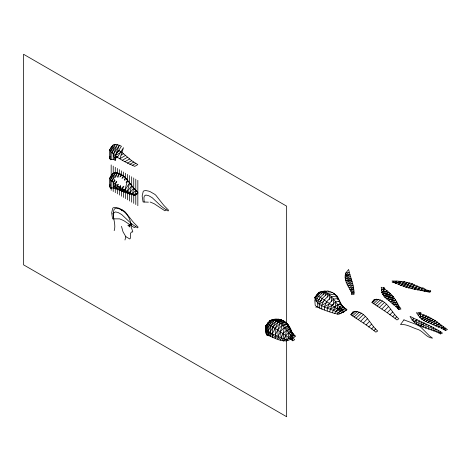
<?xml version="1.0" encoding="UTF-8"?>
<svg xmlns="http://www.w3.org/2000/svg" width="471" height="471" viewBox="0 0 471 471"><rect width="100%" height="100%" fill="white"/><g stroke="black" fill="none" stroke-linecap="round" stroke-linejoin="round"><path stroke-width="0.71" d="M420.25 313.757L416.388 312.679L420.032 317.548L420.891 312.862L418.483 312.344L420.291 313.539M327.245 310.831L327.263 308.081L329.435 303.295L333.474 299.056L337.513 298.632L339.685 300.91L341.063 304.484M351.578 294.275L351.607 292.809C348.846 286.533 343.365 280.528 345.655 273.162L348.64 269.465C350.359 277.772 354.386 285.732 354.021 294.393L351.578 294.275L354.151 292.785L351.607 292.809L353.939 291.054L350.807 291.131L353.356 289.035L349.994 289.453L353.332 287.104L349.099 287.728L353.103 285.155L347.957 285.921L352.785 283.301L347.045 284.137L352.143 281.552L346.091 282.347L351.643 279.886L345.69 280.628L351.078 278.237L345.29 278.967L350.477 276.554L345.131 277.231L349.888 274.711L345.361 275.264L348.987 272.291L345.655 273.162M440.485 333.927L440.726 331.831C430.994 325.714 420.209 321.628 410.047 316.341C415.428 328.022 430.641 327.969 440.485 333.927L442.457 333.091L440.726 331.831L438.842 332.814L438.595 330.607L436.323 331.855L435.858 329.306L433.815 330.895L433.661 327.857L431.177 329.93L431.265 326.474L428.263 328.999L428.922 325.196L425.543 328.004L426.443 324.119L422.787 327.021L424.171 323.053L420.538 325.873L421.869 322.029L418.342 324.772L419.496 320.987L416.24 323.524L416.959 319.821L414.174 321.952L413.526 318.337L412.001 320.256M109.655 158.427L109.655 149.908L111.18 147.105L113.228 144.962L115.283 144.35L119.381 145.245L115.283 155.542L115.283 160.317L113.417 159.469L110.485 159.751L109.655 158.427L109.943 156.307M137.826 193.51L134.753 195.288L129.825 194.152L113.417 187.87L110.485 188.153L109.655 186.828L109.943 184.709M329.794 311.72L330.371 309.2L332.173 305.267L335.523 301.776L338.873 301.399L340.68 303.247L342.8 306.574L346.892 309.747L343.724 311.873L338.726 314.298C331.036 312.856 323.43 309.918 316.312 306.556L315.199 305.273L314.805 300.121M266.103 333.615C266.409 329.182 267.516 324.372 270.03 320.58C279.633 315.811 290.077 323.053 291.961 332.832C290.419 328.163 287.122 324.107 283.548 320.828L276.177 320.863L272.079 319.974L268.117 323.801L265.709 328.47L266.103 333.615L267.216 334.899C274.993 338.113 285.355 344.919 292.579 337.601L294.269 337.318L295.229 336.217L291.366 332.396L286.921 324.519L280.28 323.271L276.177 320.863L271.019 325.791L268.24 331.013L268.965 335.817L267.116 334.516L265.985 332.008L265.491 326.085L270.03 320.58L276.041 319.226L277.401 319.691M119.369 173.646A19.67 11.357 60 0 0 117.514 173.01L117.267 172.951A14.784 8.537 60 0 0 115.407 172.739L115.189 172.757A13.017 7.518 60 0 0 113.588 173.151L111.515 174.865L109.655 178.309C115.613 186.581 126.181 190.249 134.753 195.288L135.778 190.384L135.778 179.115M420.891 313.933L420.032 317.548L424.006 314.999L420.891 313.933L418.13 315.329L420.891 312.862M133.729 177.932L133.729 188.182L132.286 194.764L129.825 192.727L131.68 185.686L131.68 176.749M445.548 330.465L445.431 328.21L443.741 329.623L445.548 330.465L447.45 329.576L439.313 323.665L435.922 326.032L438.424 327.11L439.313 323.665L435.222 320.621L428.887 317.089L424.018 315.005L420.032 317.631L421.804 319.15L426.573 316.035L423.735 320.386L421.804 319.085L426.573 316.035M129.631 175.565L129.631 182.901L127.358 191.573L127.358 193.21L124.897 190.084L127.576 180.187L127.576 174.382M114.182 230.655C116.472 223.931 111.704 216.831 113.911 209.913A7.177 4.145 60 0 1 114.382 209.136L114.583 208.924A8.025 4.633 60 0 1 116.119 208.188L119.045 208.788A24.251 14 60 0 1 123.838 211.503L126.446 213.969L128.353 216.754A15.149 8.749 60 0 1 129.054 218.061L130.432 221.611A8.708 5.028 60 0 1 130.691 222.901L131.25 227.346A17.292 9.985 60 0 1 131.668 228.311L132.798 231.926L131.421 232.05L130.473 233.392L130.473 238.032L129.808 238.98L125.851 236.689L123.019 231.791L121.477 226.339M124.968 239.986L125.851 236.689M123.013 186.581L122.431 188.594L122.431 191.332L119.964 187.064L120.405 185.686M124.756 180.54L125.527 177.855L125.527 173.198M122.819 178.115L123.479 176.054L123.479 172.015M437.253 322.064L433.161 324.743L435.916 325.861L437.253 322.064L433.161 324.725L427.968 322.429L433.185 319.35L430.571 323.624L435.222 320.621L433.161 324.725M117.991 184.179L117.503 185.533L117.332 189.583L115.283 183.943L116.308 181.37M120.694 176.713L121.43 174.676L121.43 170.832M280.857 320.209L278.909 319.22L272.079 319.974L269.353 324.737L268.24 331.013L270.79 336.683L270.042 332.338L272.909 326.968L278.231 321.893L285.45 322.399L289.394 326.992L286.921 324.519L282.329 325.072L280.339 331.637L281.275 337.548L283.254 340.951L285.591 335.729L286.427 330.118L282.329 325.072L280.28 323.271L275.105 328.369L272.32 333.898L272.839 337.548C271.961 332.514 266.115 331.066 265.491 326.085L270.03 320.58M332.349 312.609L334.687 307.386L337.572 304.56L340.462 304.054L345.06 308.688L346.892 309.747L340.038 313.704C331.996 308.116 318.108 308.211 314.587 297.737L319.126 292.238L325.137 290.878L326.203 291.696M266.88 334.345C264.832 330.589 266.309 326.321 267.981 322.729L267.475 324.001M350.854 314.616L353.12 311.861C365.243 309.535 369.9 324.666 377.718 330.989L375.876 332.161C367.992 325.679 359.096 320.504 350.854 314.616L353.12 311.861M371.96 302.429L374.227 299.68C386.35 297.354 391.007 312.479 398.825 318.802L396.982 319.974C389.099 313.498 380.203 308.317 371.96 302.429L374.227 299.68M117.844 177.508L119.381 173.646L119.381 169.648M114.718 179.427L113.417 182.654L113.417 187.87M115.501 177.485L117.332 172.963L117.332 168.465M111.81 159.528L111.81 152.887L115.283 144.35L110.485 151.527L110.485 159.751M111.81 187.929L111.81 181.288L115.283 172.751L115.283 167.282M110.485 151.527L113.228 144.962L109.655 149.908C115.678 157.885 125.769 162.324 134.753 166.375L137.826 164.597L131.68 160.682L121.942 152.416M110.485 188.153L110.485 179.928L113.228 173.363L113.228 166.098M324.696 309.942L324.36 306.809L326.833 301.481L331.425 296.73L336.017 296.177L338.49 298.643L339.685 300.91L338.443 301.623M398.66 309.541L399.826 307.386L397.624 308.423L398.66 309.541L400.962 309.058L398.707 305.685L396.034 306.898L397.589 308.081L398.707 305.685C395.104 297.784 389.134 291.001 381.21 287.233L381.893 292.526L387.08 290.866L382.682 294.375L381.899 292.609L387.091 290.872M286.062 340.98L290.525 335.405L294.493 335.405L295.229 336.217M334.663 313.633L335.658 311.637L339.626 307.057L343.589 307.057L344.584 307.904M321.934 309.2L321.416 305.549L324.201 300.021L329.376 294.923L334.545 294.051L337.33 296.365L338.49 298.643L337.313 299.326M318.06 307.469L317.336 302.67L320.115 297.448L325.278 292.52L330.436 291.49L332.102 292.697M267.216 334.899L266.78 329.559L269.353 324.737L274.128 320.186L278.909 319.22M319.886 308.34L319.144 303.995L322.005 298.62L327.327 293.551L332.644 292.479L337.33 296.365L336.135 297.054M421.804 319.15L424.018 315.005M396.017 306.615L397.654 303.872L393.85 304.613L396.017 306.615L398.707 305.685M120.706 185.839L119.964 187.064L119.964 190.396L117.503 185.533L118.25 184.349M124.415 179.698L125.527 177.855C122.325 174.947 117.75 171.55 113.228 173.363L111.18 175.506L111.18 164.915M123.902 186.192L122.431 188.594L124.897 192.274L124.897 190.084L129.631 182.901L125.527 177.855M126.11 182.589L127.576 180.187M117.503 157.131L123.479 147.653L119.964 158.662L125.527 155.454M121.983 178.421L123.479 176.054M430.753 291.007L429.911 292.344L427.014 291.69L428.21 290.766L430.753 291.007L427.014 291.69M115.006 180.252L113.417 182.654L115.283 188.718M117.391 176.649L119.381 173.646A20.759 11.987 60 0 1 121.347 174.629L121.636 174.794A18.758 10.827 60 0 1 123.343 175.948L123.62 176.16A15.066 8.696 60 0 1 125.51 177.832L131.68 185.686A28.236 16.302 60 0 0 132.263 186.445A25.622 14.795 60 0 0 133.67 188.123L133.911 188.388A41.112 23.738 60 0 0 135.1 189.678L136.042 190.655M111.81 152.887L117.332 144.562L113.417 154.252L113.417 159.469M111.81 181.288L117.332 172.963M116.82 181.629L115.283 183.943L115.283 192.704M119.893 176.996L121.43 174.676M110.485 179.928L115.283 172.751M427.986 322.67L431.077 318.19L425.766 321.41L427.986 322.67L433.185 319.35M337.154 314.234L341.675 309.259L345.06 308.688L346.191 309.017M425.766 321.569L428.887 317.089L423.735 320.368L425.766 321.569L431.077 318.19M395.552 283.042L396.923 281.075L401.18 281.387L398.348 284.36L392.019 280.993L396.923 281.075L395.552 281.964L392.155 282.247L395.552 283.042L401.18 281.417L395.552 283.042L395.552 281.964M137.314 193.216L137.826 192.486L137.397 192.044M113.228 173.363L109.655 178.309L109.655 186.828M131.68 185.686L127.358 191.573L129.825 194.152L129.825 192.727L133.729 188.182L129.631 182.901M425.69 289.482L420.927 290.43L422.923 287.828L425.69 289.482L424.071 291.043L414.286 289.235L405.931 287.139L398.36 284.366L401.18 281.475L404.324 281.876L400.909 285.402L407.097 282.429L404.324 281.811L400.909 285.402M371.637 328.976L373.621 326.686M392.743 316.789L394.727 314.498M384.754 289.271L381.893 292.556L384.754 289.271L384.754 288.199L383.382 287.31L384.754 289.271L381.357 290.065L384.754 288.199M414.663 285.079L408.516 287.905L412.231 283.748L414.663 285.079L411.26 288.605L417.312 286.127L420.073 287.257L417.577 289.836L422.94 288.223L420.073 287.428L417.577 289.836M396.617 301.94L393.827 305.025L392.166 303.542L396.617 301.94L392.16 303.371L388.381 300.192L394.48 298.29L390.206 301.781L395.581 300.039L392.16 303.371M412.26 283.978L405.931 287.139L409.735 282.965L412.26 283.978L408.516 287.905M420.921 290.436L422.94 288.223M428.227 290.395L427.014 291.69L424.071 291.043L425.678 289.783L428.227 290.395L424.071 291.043M409.735 283.124L403.412 286.297L407.103 282.412L409.735 283.124L405.931 287.139M411.26 288.605L414.663 285.02L417.312 286.127L414.286 289.235L420.073 287.257M403.412 286.303L407.097 282.429M363.429 322.918L367.468 318.684M384.536 310.736L388.575 306.497M366.167 324.896L369.523 321.399M387.274 312.709L390.624 309.217M360.827 321.11L365.419 316.359M381.934 308.923L386.526 304.172M414.286 289.235L417.312 286.144M358.201 319.65L363.371 314.551M379.302 307.463L384.477 302.37M373.974 330.554L375.67 328.882M395.081 318.372L396.776 316.7M368.681 327.009L371.572 324.183M389.788 314.828L392.673 312.002M133.729 188.182L135.778 190.384L132.286 193.787L134.753 194.776L137.826 192.998M343.724 312.385L343.724 311.36C336.123 304.99 332.332 292.585 321.175 291.626L317.213 295.458L315.081 299.55L317.519 298.143M351.213 315.081L355.175 311.254M372.314 302.9L376.276 299.067M329.029 291.62L328.004 290.878L323.224 291.837L318.449 296.394L315.876 301.216L319.55 299.091M352.443 316.017L357.224 311.466M354.11 317.071L359.273 312.149M355.999 318.249L361.322 313.18M373.55 303.836L378.325 299.279M375.216 304.89L380.38 299.962M377.106 306.068L382.428 300.993M443.717 329.288L443.405 326.809L441.409 328.481L443.717 329.288L445.431 328.21M433.826 330.901L435.858 329.306M420.544 325.885L424.171 323.053M414.174 321.958L416.959 319.821M119.958 189.024L134.753 194.776L137.826 192.486L135.778 190.384M388.381 300.251L393.273 296.706L386.467 298.62L388.381 300.251L394.48 298.29M385.001 297.401L390.494 293.757L383.765 295.9L388.911 292.326L382.682 294.304L385.001 297.401L391.943 295.217L386.479 298.861L385.001 297.242L391.943 295.217M441.398 328.199L441.38 325.296L438.448 326.691L441.398 328.199L443.405 326.809M435.916 325.861L439.313 323.665M423.735 320.386L428.893 317.083M430.571 323.565L435.222 320.621M438.424 327.11L441.38 325.296M135.866 226.734L134.37 227.634L123.661 220.569L119.616 218.868L112.587 218.85L111.674 212.839L112.734 208.3A5.811 3.356 60 0 1 113.281 207.782L115.083 207.364L118.033 207.946A34.783 20.082 60 0 1 119.734 208.559L124.279 211.179A12.376 7.147 60 0 1 125.486 212.25L132.145 220.758A25.322 14.619 60 0 0 133.876 222.812L138.121 227.116L137.609 227.846L135.866 226.734A37.904 21.884 60 0 1 127.47 219.992L121.718 214.582L118.18 212.545L115.43 211.915L113.858 212.863L113.429 214.735L113.682 218.885M148.4 202.159L143.072 201.988L142.154 195.977L143.219 191.438A5.811 3.356 60 0 1 143.767 190.92L145.568 190.502L148.518 191.091A34.783 20.082 60 0 1 150.22 191.697L154.765 194.317A12.376 7.147 60 0 1 155.972 195.388L162.63 203.896A25.322 14.619 60 0 0 164.361 205.951L168.606 210.254L168.094 210.984L166.345 209.872L164.856 210.773L154.147 203.708L150.102 202.006M116.996 152.186L119.381 150.808L121.43 151.992M120.817 152.351L115.283 155.542L121.43 146.275L119.381 145.245L113.417 154.252L115.283 160.317M114.877 157.761L117.332 156.343M115.207 158.439L117.591 157.061M121.088 155.065L123.479 153.681M122.431 160.193L127.576 157.22M124.897 161.683L129.631 158.951M127.358 163.172L131.68 160.682M129.825 164.326L133.729 162.071M132.286 165.386L135.778 163.366M265.491 326.085L266.627 325.426M317.425 296.1L314.587 297.737L319.126 292.238L319.126 293.674M317.336 302.67L321.611 300.198M319.144 303.995L323.548 301.452M266.804 335.652L267.975 334.975M315.9 307.304L317.071 306.627M321.416 305.549L326.88 302.394M324.36 306.809L329.659 303.748M327.263 308.081L333.474 304.496L333.474 299.056M330.371 309.2L335.523 306.227L335.523 301.776M338.39 304.572L340.68 303.247M333.132 310.436L337.572 307.869L337.572 304.56M339.479 306.774L342.017 305.308M283.254 340.951L286.156 339.279M335.658 311.637L339.626 309.347L339.626 307.057M340.757 308.693L343.589 307.057M338.284 312.597L341.675 310.642L341.675 309.259M342.24 310.318L345.06 308.688M438.842 332.814L440.726 331.831M398.36 284.366L404.324 281.876M382.682 294.375L388.911 292.326M390.206 301.781L395.581 300.039M383.759 295.888L390.494 293.757M386.479 298.861L393.273 296.706M397.589 308.081L399.826 307.386M395.74 304.449L397.654 303.872M318.396 294.004L317.077 294.381L316.859 294.987C325.102 300.875 333.998 306.05 341.881 312.532M350.006 289.465L353.356 289.035M345.69 280.645L351.643 279.886M345.361 275.264L349.888 274.711M129.637 225.079L127.865 225.238L129.843 226.993M121.106 189.89L117.114 188.477L113.546 186.11M287.875 340.462L272.32 333.898L270.042 332.338L271.019 325.791L274.128 320.186L281.34 319.833L286.415 322.888L284.69 322.111M282.447 320.639L281.34 319.833L276.177 320.863L272.909 326.968L272.32 333.898L275.6 338.284L275.105 328.369L278.231 321.893L283.548 320.828L288.234 324.707L285.45 322.399L280.28 323.271L277.737 329.824L278.167 336.429L280.698 340.062L281.275 337.548L283.077 333.609L286.427 330.118L292.579 337.601L292.579 339.968L288.988 338.231M292.579 339.968L290.525 339.114L290.525 335.405M333.215 293.504L335.511 294.546M118.356 150.255L119.381 150.808M121.559 175.13L122.584 175.718M132.863 193.681L134.753 194.776M121.559 209.589L122.584 210.184M121.559 210.184L122.584 210.773M343.724 311.873L337.572 307.869M290.525 337.695L292.579 338.99M292.579 337.601L294.628 339.703L292.785 340.874C284.902 334.398 276.006 329.217 267.758 323.33M294.993 335.829L293.704 334.916L288.417 326.974L282.329 325.072L277.737 329.824L275.258 335.152L278.149 339.173L278.167 336.429L280.339 331.637L284.378 327.404L288.417 326.974L290.589 329.253M288.54 337.695L288.476 332.903L292.509 335.405L291.366 332.396L288.476 332.903L285.591 335.729L286.556 339.985L294.493 335.405L291.366 332.396L286.427 330.118L289.777 329.741L291.584 331.596L293.439 334.498M341.769 305.597L342.8 306.574M136.272 190.89L137.179 191.815M292.921 333.651L289.777 329.741L284.378 327.404L283.077 333.609L284.037 338.784M266.78 329.559L268.965 335.817M144.167 202.024L143.908 197.873L144.344 196.001L145.916 195.053L148.665 195.683L152.204 197.72L157.956 203.131A37.904 21.884 60 0 0 166.345 209.872M331.425 296.73L331.425 301.393M329.376 294.923L329.376 299.615M327.327 293.551L327.327 297.124M325.278 292.52L325.278 295.299M323.224 291.837L323.224 294.769M321.175 291.626L321.175 293.827M286.651 323.553L286.651 206.163L23.55 54.265L23.55 264.837L286.651 416.735L286.651 339.697M137.826 180.299L137.826 205.721M135.778 194.134L135.778 204.538M133.729 194.758L133.729 203.354M131.68 194.299L131.68 202.171M131.297 223.495L131.297 224.679M130.785 223.201L130.785 224.384M129.631 193.781L129.631 200.987M127.576 192.651L127.576 199.804M125.527 192.186L125.527 198.621M123.479 191.732L123.479 197.437M121.43 190.714L121.43 196.254M119.381 190.107L119.381 195.071M117.332 188.965L117.332 193.887M113.364 213.139L113.364 214.323M113.228 187.47L113.228 191.52M112.852 213.434L112.852 214.028M111.18 187.511L111.18 190.337M129.278 225.109A2.308 1.331 60 0 1 129.437 226.633M403.935 319.868L400.509 324.531C406.95 323.924 412.313 327.898 418.289 329.547C423.547 331.702 426.561 337.742 432.549 338.149L429.546 335.958L420.214 326.58L415.811 324.278L403.935 319.868"/></g></svg>
